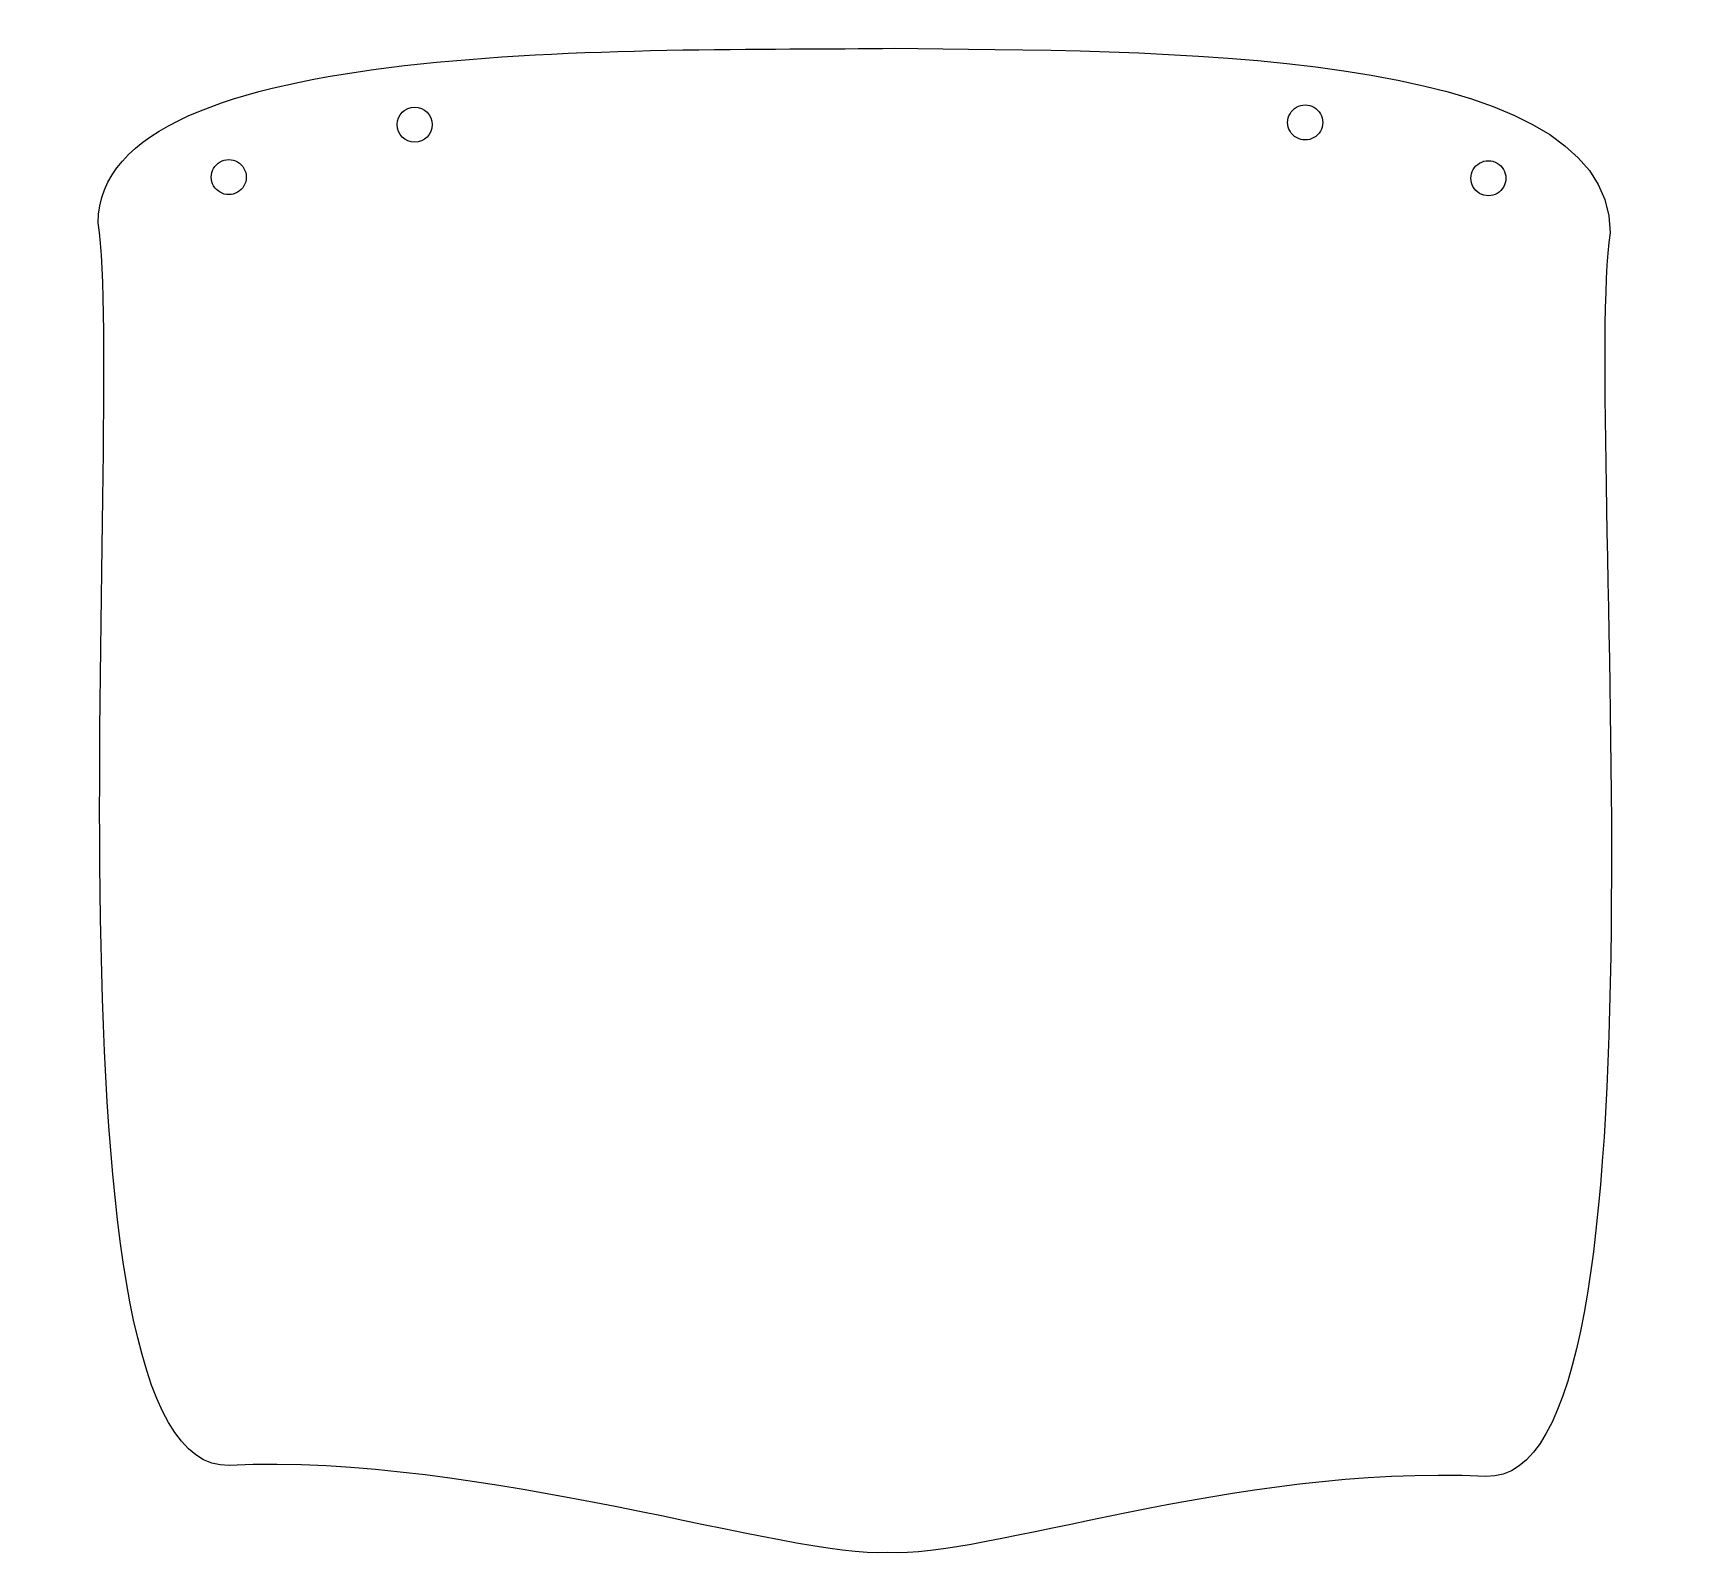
# Model space of a CAD drawing. Extents: x -45 to 215, y -49 to 192.
import ezdxf

# ---------------------------------------------------------------- set-up
doc = ezdxf.new("R2010")
doc.units = 0
doc.layers.add('Calque_1', color=7, linetype='CONTINUOUS')

msp = doc.modelspace()

# ---------------------------------------------------------------- linework, layer by layer
at = {"layer": 'Calque_1', "color": 1}
for points in [[(18.072502, 177.31345)], [(158.72207, 177.65928)], [(-11.289992, 169.03016)], [(187.66334, 168.84689)]]:
    msp.add_lwpolyline(points, close=True, dxfattribs=at)
at = {"layer": 'Calque_1', "color": 7}
msp.add_lwpolyline([(204.109946, 160.203504)], close=True, dxfattribs=at)
for points in [[(-34.675475, 161.791004), (-34.675475, 191.791004), (52.464285, 188.836954), (91.067236, 189.382664)], [(91.067236, 189.382664), (129.670186, 188.836944), (204.109946, 190.203504), (204.109946, 160.203504)], [(-13.974398, -34.425506), (-44.981321, -35.866086), (-30.291307, 131.791004), (-34.675475, 161.791004)], [(204.109946, 160.203504), (199.725776, 130.203504), (215.474129, -37.604776), (184.467219, -36.164206)], [(90, -48.174996), (74.809575, -49.220596), (25.867432, -32.574476), (-13.974398, -34.425506)], [(184.467219, -36.164206), (144.625389, -34.313186), (105.19043, -49.220606), (90, -48.174996)]]:
    msp.add_open_spline(points, degree=3, dxfattribs=at)
at = {"layer": 'Calque_1', "color": 1}
for points in [[(12.537502, 177.31345), (12.537502, 178.841898), (13.776554, 180.08095), (15.305002, 180.08095)], [(15.305002, 180.08095), (16.83345, 180.08095), (18.072502, 178.841898), (18.072502, 177.31345)], [(153.18707, 177.65928), (153.18707, 178.648012), (153.714553, 179.561639), (154.57082, 180.056005)], [(154.57082, 180.056005), (155.427088, 180.550371), (156.482053, 180.550371), (157.33832, 180.056005)], [(157.33832, 180.056005), (158.194587, 179.561639), (158.72207, 178.648012), (158.72207, 177.65928)], [(15.305002, 174.54595), (13.776554, 174.54595), (12.537502, 175.785002), (12.537502, 177.31345)], [(18.072502, 177.31345), (18.072502, 175.785002), (16.83345, 174.54595), (15.305002, 174.54595)], [(154.57082, 175.262555), (153.714553, 175.756921), (153.18707, 176.670548), (153.18707, 177.65928)], [(158.72207, 177.65928), (158.72207, 176.670548), (158.194587, 175.756921), (157.33832, 175.262555)], [(157.33832, 175.262555), (156.482053, 174.768189), (155.427088, 174.768189), (154.57082, 175.262555)], [(-15.441242, 171.426885), (-14.584975, 171.921251), (-13.530009, 171.921251), (-12.673742, 171.426885)], [(-16.824992, 169.03016), (-16.824992, 170.018892), (-16.297509, 170.932519), (-15.441242, 171.426885)], [(-12.673742, 171.426885), (-11.817475, 170.932519), (-11.289992, 170.018892), (-11.289992, 169.03016)], [(182.12834, 168.84689), (182.12834, 169.835622), (182.655823, 170.749249), (183.51209, 171.243615)], [(183.51209, 171.243615), (184.368358, 171.737981), (185.423323, 171.737981), (186.27959, 171.243615)], [(186.27959, 171.243615), (187.135857, 170.749249), (187.66334, 169.835622), (187.66334, 168.84689)], [(-15.441242, 166.633435), (-16.297509, 167.127801), (-16.824992, 168.041428), (-16.824992, 169.03016)], [(-11.289992, 169.03016), (-11.289992, 168.041428), (-11.817475, 167.127801), (-12.673742, 166.633435)], [(183.51209, 166.450165), (182.655823, 166.944531), (182.12834, 167.858158), (182.12834, 168.84689)], [(187.66334, 168.84689), (187.66334, 167.858158), (187.135857, 166.944531), (186.27959, 166.450165)], [(-12.673742, 166.633435), (-13.530009, 166.139069), (-14.584975, 166.139069), (-15.441242, 166.633435)], [(186.27959, 166.450165), (185.423323, 165.955799), (184.368358, 165.955799), (183.51209, 166.450165)]]:
    msp.add_open_spline(points, degree=3, dxfattribs=at)

doc.saveas('drawing.dxf')
